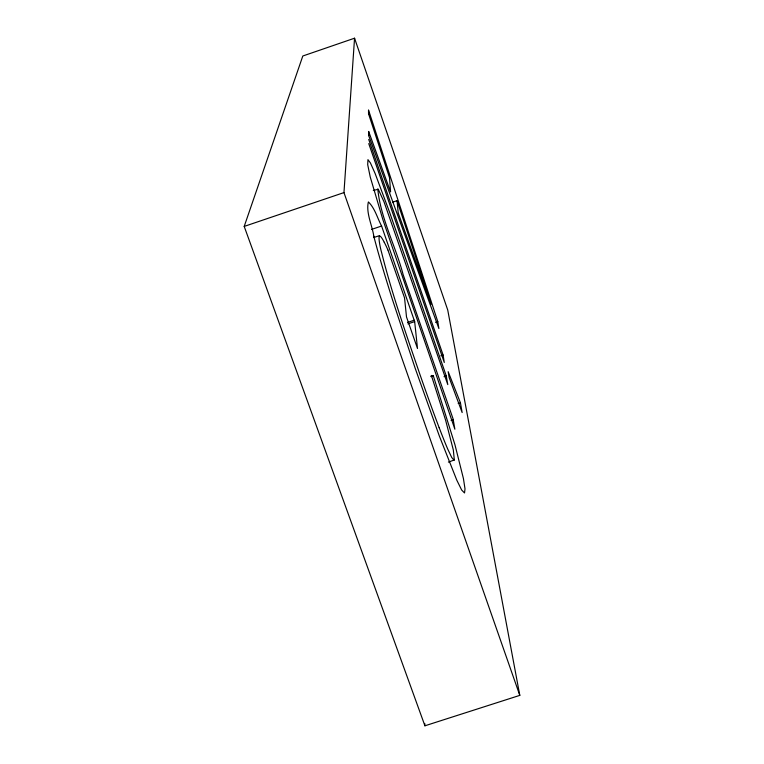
<?xml version="1.0" encoding="UTF-8"?>
<svg xmlns="http://www.w3.org/2000/svg" width="764" height="764" viewBox="0 0 764 764"><rect width="100%" height="100%" fill="white"/><g stroke="black" fill="none" stroke-linecap="round" stroke-linejoin="round"><path stroke-width="1.15" d="M519.797 695.374L343.962 192.595L354.553 38.2L302.811 56.001L244.203 226.411L424.918 725.8L519.797 695.374L447.733 310.003L354.553 38.2M397.06 200.674L431.154 304.234L398.216 213.003L397.06 200.674L392.62 202.173M448.401 462.124L454.322 459.947L453.319 449.958L445.622 420.238L431.393 375.458L433.35 375.926L454.972 444.81L463.433 478.589L465.009 488.884L464.522 492.971L461.657 490.02L456.815 480.203L439.386 436.139L415.167 368.248L392.314 299.202A126.862 6.771 71.5 0 1 373.787 236.21M384.177 242.112C375.592 225.705 380.033 247.269 381.637 252.626C391.846 293.701 406.018 333.648 419.656 373.672A151.893 7.831 71.5 0 0 439.204 427.83M377.769 188.985C380.634 218.275 395.666 246.237 403.125 274.582L453.09 418.901L454.866 429.206L382.926 219.812L370.225 176.933L367.694 164.623L367.952 159.666L370.387 162.885L375.076 173.39L389.65 212.43L446.272 375.945L447.79 384.607L384.015 201.82L378.266 189.243L373.281 190.503M244.203 226.411L343.962 192.595M371.514 229.429L381.589 226.029L414.671 321.615L417.497 348.508L406.505 316.964L404.538 297.864L387.959 250.095M373.797 237.528L379.507 235.608M407.489 322.456L414.25 320.202M407.909 323.879L414.671 321.615M435.537 322.36L437.791 321.606L368.544 110.121L368.563 113.855L389.535 177.754L390.585 191.936L368.668 131.446L368.697 135.572L438.889 328.53L437.791 321.606M440.838 355.795L443.101 355.04L368.716 139.411M430.915 376.203L433.159 375.458M431.106 376.671L433.35 375.926M444.018 376.7L446.272 375.945M458.19 403.478L460.415 402.743L448.162 371.657L449.127 377.55L462.153 412.56L460.415 402.743M451.094 420.458L453.358 419.713M454.083 460.253L451.772 457.56L447.828 449.299A102.328 5.386 71.6 0 1 439.176 427.697M381.589 226.029C377.34 218.093 374.962 208.238 368.382 201.935C365.765 212.678 372.202 225.323 373.835 236.324M368.745 143.594L444.276 362.47L443.101 355.04M424.755 723.422L424.918 725.8M368.544 110.245L368.563 113.884M368.678 131.503L368.697 135.6M384.225 242.264A98.336 5.128 71.5 0 1 387.921 249.952"/></g></svg>
